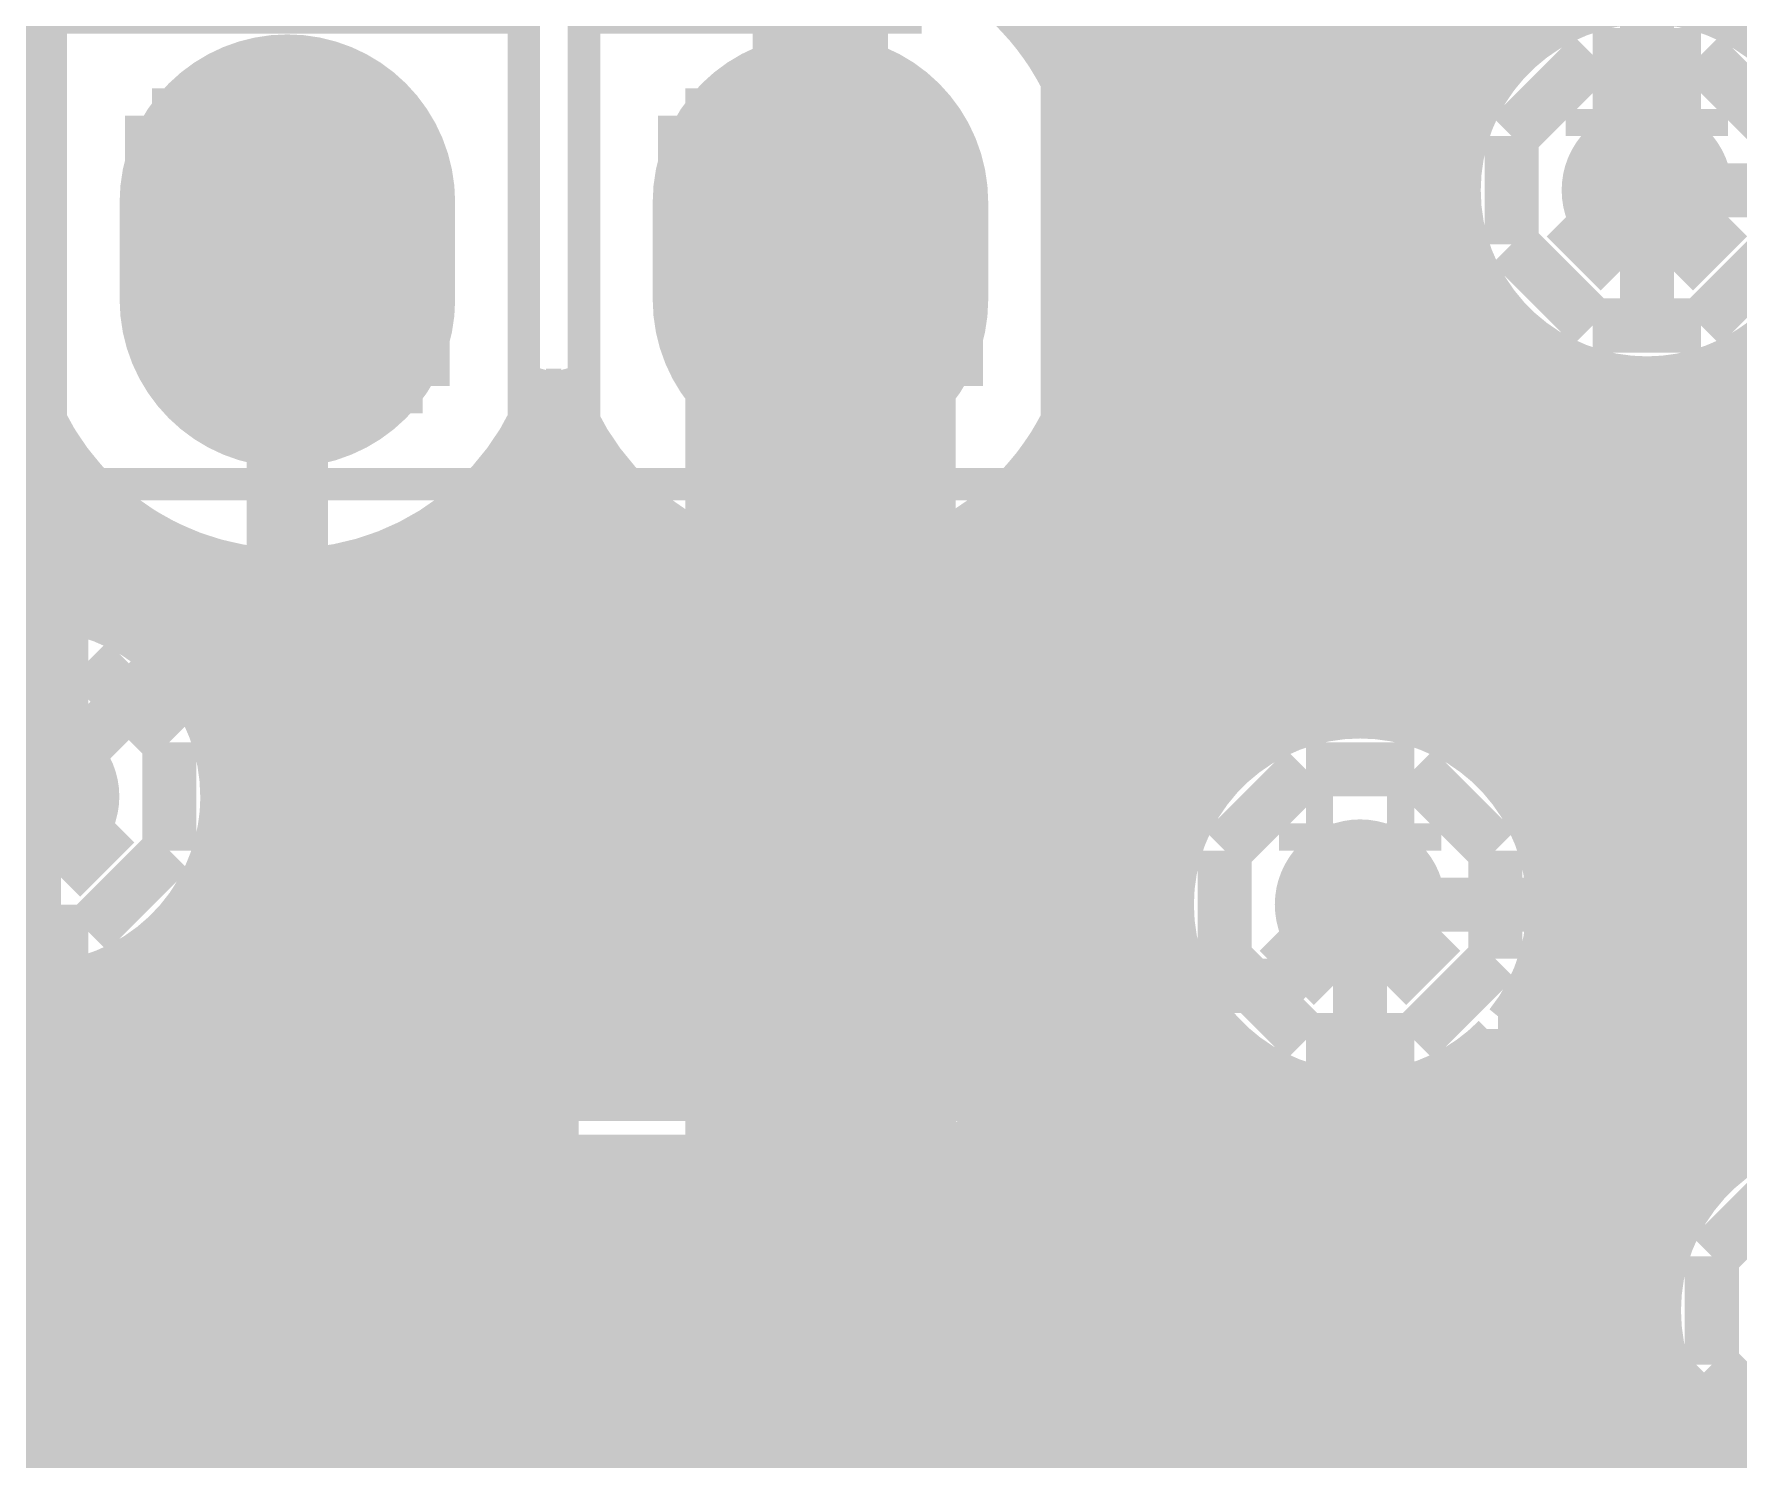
# Model space of a CAD drawing. Extents: x -5 to 157, y -120 to 103.
# Drawn here: x 82.55 to 90.55, y 31.18 to 37.87 of the extents above; entities that cross this region are included whole.
import ezdxf

# ---------------------------------------------------------------- set-up
doc = ezdxf.new("R2010")
doc.units = 0
doc.header["$MEASUREMENT"] = 0
doc.layers.get('0').update_dxf_attribs({"linetype": 'CONTINUOUS'})
for name, color, linetype in [('22-304-2_BOT', 7, 'CONTINUOUS'), ('22-304-2_DRD', 7, 'CONTINUOUS'), ('22-304-2_DRL', 2, 'CONTINUOUS'), ('22-304-2_IN1', 4, 'CONTINUOUS'), ('22-304-2_IN2', 3, 'CONTINUOUS'), ('22-304-2_SMB', 5, 'CONTINUOUS'), ('22-304-2_SMT', 10, 'CONTINUOUS'), ('22-304-2_SST', 11, 'CONTINUOUS'), ('22-304-2_TOP', 13, 'CONTINUOUS'), ('THRUHOLE_TAP', 7, 'CONTINUOUS')]:
    doc.layers.add(name, color=color, linetype=linetype)

# ---------------------------------------------------------------- blocks, each defined once
blk = doc.blocks.new('OBLONG_8')
at = {"const_width": 1.5748}
blk.add_lwpolyline([(0, 0.2286), (0, -0.2286)], dxfattribs=at)
at = {"const_width": 0.7874}
for points in [[(-0.3937, 0.2286, 1), (0.3937, 0.2286, 1)], [(-0.3937, -0.2286, 1), (0.3937, -0.2286, 1)]]:
    blk.add_lwpolyline(points, format="xyb", close=True, dxfattribs=at)
blk = doc.blocks.new('ROUND_39')
at = {"const_width": 0.40005}
blk.add_lwpolyline([(-0.200024, 0, 1), (0.200024, 0, 1)], format="xyb", close=True, dxfattribs=at)
blk = doc.blocks.new('ROUND_14')
at = {"const_width": 0.59944}
blk.add_lwpolyline([(-0.29972, 0, 1), (0.29972, 0, 1)], format="xyb", close=True, dxfattribs=at)
blk = doc.blocks.new('ROUND_87')
at = {"const_width": 0.10033}
blk.add_lwpolyline([(-0.050164, 0, 1), (0.050164, 0, 1)], format="xyb", close=True, dxfattribs=at)
blk = doc.blocks.new('ROUND_38')
at = {"const_width": 0.40005}
blk.add_lwpolyline([(-0.200024, 0, 1), (0.200024, 0, 1)], format="xyb", close=True, dxfattribs=at)
blk = doc.blocks.new('ROUND_80')
at = {"const_width": 0.10033}
blk.add_lwpolyline([(-0.050164, 0, 1), (0.050164, 0, 1)], format="xyb", close=True, dxfattribs=at)

msp = doc.modelspace()

# ---------------------------------------------------------------- linework, layer by layer
at = {"layer": '22-304-2_BOT'}
for points, const_width in [([(87.5792, 41.021), (87.5792, 35.433)], 0.254), ([(87.8078, 41.021), (87.8078, 35.433)], 0.254), ([(88.0364, 41.021), (88.0364, 35.433)], 0.254), ([(88.265, 41.021), (88.265, 35.433)], 0.254), ([(88.4936, 41.021), (88.4936, 35.433)], 0.254), ([(88.7222, 41.021), (88.7222, 35.433)], 0.254), ([(88.9508, 41.021), (88.9508, 35.433)], 0.254), ([(89.1794, 41.021), (89.1794, 35.433)], 0.254), ([(89.408, 41.021), (89.408, 37.69868)], 0.254), ([(89.6366, 41.021), (89.6366, 37.90188)], 0.254), ([(90.551, 41.021), (90.551, 37.93236)], 0.254), ([(87.3506, 38.45306), (87.3506, 37.7444)], 0.254), ([(89.58834, 37.8714), (87.26424, 37.8714)], 0.254), ([(115.62334, 37.8714), (90.65006, 37.8714)], 0.254), ([(89.36736, 37.6428), (87.40394, 37.6428)], 0.254), ([(89.2556, 37.4142), (87.4903, 37.4142)], 0.254), ([(89.21242, 37.1856), (87.53094, 37.1856)], 0.254), ([(87.53602, 37.07892), (87.53602, 36.62172)], 0.254), ([(90.1192, 37.1348), (116.1542, 37.1348)], 0.254), ([(89.22766, 36.957), (87.53602, 36.957)], 0.254), ([(89.3064, 36.7284), (87.53602, 36.7284)], 0.254), ([(89.408, 36.57092), (89.408, 35.433)], 0.254), ([(89.4715, 36.4998), (87.5284, 36.4998)], 0.254), ([(89.6366, 36.36518), (89.6366, 35.433)], 0.254), ([(90.551, 36.33724), (90.551, 35.433)], 0.254), ([(89.8398, 36.2712), (87.48776, 36.2712)], 0.254), ([(89.8652, 36.26358), (89.8652, 35.433)], 0.254), ([(90.0938, 36.22802), (90.0938, 35.433)], 0.254), ([(90.3224, 36.25088), (90.3224, 35.433)], 0.254), ([(104.97312, 36.2712), (90.3986, 36.2712)], 0.254), ([(82.58048, 36.0426), (82.40014, 36.0426)], 0.254), ([(82.55, 36.10864), (82.55, 35.19678)], 0.254), ([(104.76738, 36.0426), (87.39886, 36.0426)], 0.254), ([(87.3506, 35.9537), (87.3506, 35.433)], 0.254), ([(82.72526, 35.814), (82.25282, 35.814)], 0.254), ([(104.66578, 35.814), (87.25154, 35.814)], 0.254), ([(82.7786, 35.75304), (82.7786, 35.36696)], 0.254), ([(87.122, 35.67176), (87.122, 35.433)], 0.254), ([(82.96148, 35.5854), (82.01914, 35.5854)], 0.254), ([(104.63022, 35.5854), (87.01786, 35.5854)], 0.254), ([(83.0072, 35.55238), (83.0072, 35.43046)], 0.254), ([(86.8934, 35.50158), (86.8934, 35.433)], 0.254), ([(83.2231, 35.433), (83.058, 35.433)], 0.254), ([(101.981, 35.433), (86.75624, 35.433)], 0.254), ([(82.75574, 35.3568), (81.52384, 35.3568)], 0.254), ([(82.60842, 35.24758), (82.56016, 35.19678)], 0.254), ([(82.55, 34.29), (83.058, 34.798), (101.981, 34.798), (104.394, 32.385), (122.682, 32.385), (123.317, 31.75), (125.349, 31.75), (125.73, 32.131), (132.588, 32.131), (133.7056, 33.2486), (133.985, 33.2486)], 0.254), ([(87.95004, 34.163), (83.44916, 34.163)], 0.254), ([(83.4644, 34.163), (83.4644, 33.147)], 0.254), ([(83.693, 34.163), (83.693, 33.147)], 0.254), ([(83.9216, 34.163), (83.9216, 33.147)], 0.254), ([(84.1502, 34.163), (84.1502, 33.147)], 0.254), ([(84.3788, 34.163), (84.3788, 33.147)], 0.254), ([(84.6074, 34.163), (84.6074, 33.147)], 0.254), ([(84.836, 34.163), (84.836, 33.147)], 0.254), ([(85.0646, 34.163), (85.0646, 33.147)], 0.254), ([(85.2932, 34.163), (85.2932, 33.147)], 0.254), ([(85.5218, 34.163), (85.5218, 33.147)], 0.254), ([(85.7504, 34.163), (85.7504, 33.147)], 0.254), ([(85.979, 34.163), (85.979, 33.147)], 0.254), ([(86.2076, 34.163), (86.2076, 33.14192)], 0.254), ([(86.4362, 34.163), (86.4362, 33.09874)], 0.254), ([(86.6648, 34.163), (86.6648, 32.99968)], 0.254), ([(86.8934, 34.163), (86.8934, 32.83204)], 0.254), ([(87.122, 34.163), (87.122, 32.60344)], 0.254), ([(87.3506, 34.163), (87.3506, 32.37484)], 0.254), ([(87.5792, 34.163), (87.5792, 32.14624)], 0.254), ([(87.8078, 34.163), (87.8078, 31.91764)], 0.254), ([(87.88908, 33.9852), (83.40344, 33.9852)], 0.254), ([(87.86622, 33.7566), (83.28406, 33.7566)], 0.254), ([(100.838, 33.782), (88.773, 33.782)], 0.254), ([(83.2358, 33.69564), (83.2358, 33.147)], 0.254), ([(83.0072, 33.50514), (83.0072, 33.147)], 0.254), ([(87.90178, 33.528), (83.04276, 33.528)], 0.254), ([(82.7786, 33.41116), (82.7786, 33.147)], 0.254), ([(82.55, 33.38322), (82.55, 33.147)], 0.254), ([(88.00338, 33.2994), (41.51376, 33.2994)], 0.254), ([(88.0364, 33.25114), (88.0364, 31.68904)], 0.254), ([(86.106, 33.147), (43.688, 33.147)], 0.254), ([(89.408, 33.1343), (89.408, 30.31744)], 0.254), ([(100.1903, 33.147), (89.4207, 33.147)], 0.254), ([(89.6366, 33.147), (89.6366, 30.08884)], 0.254), ([(89.8652, 33.147), (89.8652, 29.86024)], 0.254), ([(90.0938, 33.147), (90.0938, 29.63164)], 0.254), ([(90.3224, 33.147), (90.3224, 32.40786)], 0.254), ([(90.551, 33.147), (90.551, 32.62884)], 0.254), ([(88.20912, 33.0708), (86.51494, 33.0708)], 0.254), ([(88.265, 33.03016), (88.265, 31.46044)], 0.254), ([(100.27412, 33.0708), (89.33688, 33.0708)], 0.254), ([(34.96564, 32.42564), (34.96564, 31.45536), (36.83, 29.591), (41.275, 29.591), (43.688, 32.004), (86.106, 32.004), (91.567, 26.543), (91.567, 5.1689), (91.6559, 5.1689), (94.869, 5.1689), (100.33, 5.1689)], 1.27), ([(88.4936, 32.9184), (88.4936, 31.23184)], 0.254), ([(89.1794, 32.9692), (89.1794, 30.54604)], 0.254), ([(103.03764, 32.8422), (86.88324, 32.8422)], 0.254), ([(88.7222, 32.87522), (88.7222, 31.00324)], 0.254), ([(88.9508, 32.89046), (88.9508, 30.77464)], 0.254), ([(86.92134, 32.8041), (92.3671, 27.35834)], 0.254), ([(90.52814, 32.6136), (87.11184, 32.6136)], 0.254), ([(90.30716, 32.385), (87.34044, 32.385)], 0.254), ([(90.1954, 32.1564), (87.56904, 32.1564)], 0.254), ([(90.15222, 31.9278), (87.79764, 31.9278)], 0.254), ([(90.16746, 31.6992), (88.02624, 31.6992)], 0.254), ([(90.2462, 31.4706), (88.25484, 31.4706)], 0.254), ([(90.3224, 31.34614), (90.3224, 29.40304)], 0.254), ([(90.4113, 31.242), (88.48344, 31.242)], 0.254), ([(90.551, 31.12516), (90.551, 29.17444)], 0.254)]:
    msp.add_lwpolyline(points, dxfattribs=dict(at, const_width=const_width))
at = {"layer": '22-304-2_BOT', "const_width": 0.254}
for points in [[(87.53602, 37.07892, 0.2313069), (87.03645, 38.10104)], [(90.1192, 38.04158, 0.4142136), (89.21242, 37.1348)], [(90.7669, 37.7698, 0.2014867), (90.1192, 38.04185)], [(89.21242, 37.1348, 0.4142136), (90.1192, 36.22802)], [(86.75624, 35.433, 0.2988292), (87.53602, 36.62172)], [(90.1192, 36.22802, 0.2014863), (90.76671, 36.49999)], [(81.23936, 35.32632, 0.3377822), (82.48904, 36.27882)], [(82.48904, 36.27882, 0.2272263), (83.22304, 35.43287)], [(83.058, 35.433, 0.1989129), (82.60899, 35.24701)], [(83.058, 35.433, 0.1989129), (82.60899, 35.24701)], [(82.55, 35.19678, 0.4142136), (81.64322, 34.29)], [(81.64322, 34.29, 0.4142136), (82.55, 33.38322)], [(82.55, 33.38322, 0.373689), (83.44916, 34.163)], [(87.95004, 34.163, 0.1088219), (87.86612, 33.782)], [(87.86622, 33.782, 0.4142136), (88.773, 32.87522)], [(86.91372, 32.81172, 0.1989124), (86.106, 33.14629)], [(86.91372, 32.81172, 0.1989124), (86.106, 33.14629)], [(88.773, 32.87522, 0.2014863), (89.42051, 33.14719)], [(91.059, 32.78378, 0.4142136), (90.15222, 31.877)], [(90.15222, 31.877, 0.4142136), (91.059, 30.97022)]]:
    msp.add_lwpolyline(points, format="xyb", dxfattribs=at)
at = {"layer": '22-304-2_DRD', "const_width": 0.254}
for points in [[(89.8652, 37.7698), (89.4842, 37.3888)], [(90.3732, 37.7698), (89.8652, 37.7698)], [(90.7542, 37.3888), (90.3732, 37.7698)], [(83.10372, 37.48532), (83.10372, 36.85032)], [(83.73872, 37.48532), (83.10372, 37.48532)], [(83.73872, 36.21532), (83.73872, 37.48532)], [(85.60562, 37.48532), (85.60562, 36.85032)], [(86.24062, 37.48532), (85.60562, 37.48532)], [(86.24062, 36.21532), (86.24062, 37.48532)], [(89.8652, 37.5158), (89.8652, 37.3888)], [(89.9922, 37.5158), (89.8652, 37.5158)], [(89.9922, 37.3888), (89.9922, 37.5158)], [(90.2462, 37.5158), (90.2462, 37.3888)], [(90.3732, 37.5158), (90.2462, 37.5158)], [(90.3732, 37.3888), (90.3732, 37.5158)], [(89.4842, 37.3888), (89.4842, 36.8808)], [(89.8652, 37.3888), (89.9922, 37.3888)], [(90.2462, 37.3888), (90.3732, 37.3888)], [(89.9922, 36.7538), (89.7382, 37.0078)], [(90.5002, 37.0078), (90.2462, 36.7538)], [(83.10372, 36.85032), (84.37372, 36.85032)], [(84.37372, 36.85032), (84.37372, 36.21532)], [(85.60562, 36.85032), (86.87562, 36.85032)], [(86.87562, 36.85032), (86.87562, 36.21532)], [(89.4842, 36.8808), (89.8652, 36.4998)], [(90.3732, 36.4998), (90.7542, 36.8808)], [(90.2462, 36.7538), (89.9922, 36.7538)], [(89.8652, 36.4998), (90.3732, 36.4998)], [(84.37372, 36.21532), (83.73872, 36.21532)], [(86.87562, 36.21532), (86.24062, 36.21532)], [(82.804, 34.925), (82.296, 34.925)], [(83.185, 34.544), (82.804, 34.925)], [(82.677, 34.671), (82.677, 34.544)], [(82.804, 34.671), (82.677, 34.671)], [(82.804, 34.544), (82.804, 34.671)], [(82.677, 34.544), (82.804, 34.544)], [(83.185, 34.036), (83.185, 34.544)], [(88.519, 34.417), (88.138, 34.036)], [(89.027, 34.417), (88.519, 34.417)], [(89.408, 34.036), (89.027, 34.417)], [(82.931, 34.163), (82.677, 33.909)], [(88.519, 34.163), (88.519, 34.036)], [(88.646, 34.163), (88.519, 34.163)], [(88.646, 34.036), (88.646, 34.163)], [(88.9, 34.163), (88.9, 34.036)], [(89.027, 34.163), (88.9, 34.163)], [(89.027, 34.036), (89.027, 34.163)], [(82.804, 33.655), (83.185, 34.036)], [(88.138, 34.036), (88.138, 33.528)], [(88.519, 34.036), (88.646, 34.036)], [(88.9, 34.036), (89.027, 34.036)], [(89.408, 33.528), (89.408, 34.036)], [(82.677, 33.909), (82.423, 33.909)], [(82.296, 33.655), (82.804, 33.655)], [(88.646, 33.401), (88.392, 33.655)], [(89.154, 33.655), (88.9, 33.401)], [(88.138, 33.528), (88.519, 33.147)], [(89.027, 33.147), (89.408, 33.528)], [(88.9, 33.401), (88.646, 33.401)], [(88.519, 33.147), (89.027, 33.147)], [(90.805, 32.512), (90.424, 32.131)], [(90.424, 32.131), (90.424, 31.623)], [(90.424, 31.623), (90.805, 31.242)]]:
    msp.add_lwpolyline(points, dxfattribs=at)
at = {"layer": '22-304-2_IN1'}
for points, const_width in [([(89.535, 63.1063), (89.535, 37.82822)], 0.254), ([(89.7636, 62.9412), (89.7636, 37.97046)], 0.254), ([(90.4494, 57.3659), (90.4494, 37.98062)], 0.254), ([(87.7062, 43.91914), (87.7062, 33.782)], 0.254), ([(89.3064, 43.87088), (89.3064, 37.53866)], 0.254), ([(87.9348, 43.62704), (87.9348, 34.12998)], 0.254), ([(89.0778, 43.60672), (89.0778, 34.63544)], 0.254), ([(88.1634, 43.48734), (88.1634, 34.4551)], 0.254), ([(88.392, 43.42384), (88.392, 34.60496)], 0.254), ([(88.6206, 43.4213), (88.6206, 34.67608)], 0.254), ([(88.8492, 43.47718), (88.8492, 34.68624)], 0.254), ([(87.4776, 38.73754), (87.4776, 37.45992)], 0.254), ([(87.249, 38.30828), (87.249, 37.88918)], 0.254), ([(89.4715, 37.7698), (87.33536, 37.7698)], 0.254), ([(89.3064, 37.5412), (87.44966, 37.5412)], 0.254), ([(89.22766, 37.3126), (87.51316, 37.3126)], 0.254), ([(89.21242, 37.084), (87.53348, 37.084)], 0.254), ([(87.53602, 37.07892), (87.53602, 36.62172)], 0.254), ([(89.2556, 36.8554), (87.53602, 36.8554)], 0.254), ([(89.3064, 36.73094), (89.3064, 34.51606)], 0.254), ([(89.36736, 36.6268), (87.53602, 36.6268)], 0.254), ([(89.535, 36.43884), (89.535, 34.27476)], 0.254), ([(89.58834, 36.3982), (87.5157, 36.3982)], 0.254), ([(105.18902, 36.3982), (90.65006, 36.3982)], 0.254), ([(89.7636, 36.29914), (89.7636, 33.782)], 0.254), ([(90.4494, 36.28898), (90.4494, 33.782)], 0.254), ([(87.4776, 36.23818), (87.4776, 33.782)], 0.254), ([(89.9922, 36.23564), (89.9922, 33.782)], 0.254), ([(90.2208, 36.2331), (90.2208, 33.782)], 0.254), ([(82.4484, 36.15436), (82.4484, 35.1917)], 0.254), ([(82.5246, 36.1696), (82.45348, 36.1696)], 0.254), ([(85.02396, 36.1696), (84.95284, 36.1696)], 0.254), ([(84.963, 36.195), (84.963, 33.782)], 0.254), ([(104.8639, 36.1696), (87.45474, 36.1696)], 0.254), ([(82.63636, 35.941), (82.34172, 35.941)], 0.254), ([(82.677, 35.88004), (82.677, 35.18916)], 0.254), ([(85.13572, 35.941), (84.84108, 35.941)], 0.254), ([(104.71404, 35.941), (87.34298, 35.941)], 0.254), ([(85.1916, 35.85972), (85.1916, 33.782)], 0.254), ([(87.249, 35.80892), (87.249, 33.782)], 0.254), ([(84.7344, 35.79114), (84.7344, 33.782)], 0.254), ([(82.8167, 35.7124), (82.16392, 35.7124)], 0.254), ([(85.31606, 35.7124), (84.66328, 35.7124)], 0.254), ([(104.64292, 35.7124), (87.16264, 35.7124)], 0.254), ([(82.9056, 35.62858), (82.9056, 35.12566)], 0.254), ([(84.5058, 35.57524), (84.5058, 33.782)], 0.254), ([(85.4202, 35.61842), (85.4202, 33.782)], 0.254), ([(87.0204, 35.58794), (87.0204, 33.782)], 0.254), ([(83.11896, 35.4838), (81.85912, 35.4838)], 0.254), ([(85.61832, 35.4838), (84.35848, 35.4838)], 0.254), ([(104.63276, 35.4838), (86.86038, 35.4838)], 0.254), ([(83.1342, 35.47618), (83.1342, 34.98342)], 0.254), ([(84.2772, 35.44062), (84.2772, 33.782)], 0.254), ([(85.6488, 35.46856), (85.6488, 33.782)], 0.254), ([(86.7918, 35.44824), (86.7918, 33.782)], 0.254), ([(83.3628, 35.3822), (83.3628, 34.69386)], 0.254), ([(83.5914, 35.33394), (83.5914, 33.782)], 0.254), ([(83.82, 35.32632), (83.82, 33.782)], 0.254), ([(84.0486, 35.36188), (84.0486, 33.782)], 0.254), ([(85.8774, 35.37712), (85.8774, 33.782)], 0.254), ([(86.106, 35.3314), (86.106, 33.782)], 0.254), ([(86.3346, 35.32886), (86.3346, 33.782)], 0.254), ([(86.5632, 35.36696), (86.5632, 33.782)], 0.254), ([(104.68102, 35.2552), (78.61808, 35.2552)], 0.254), ([(104.80294, 35.0266), (83.08086, 35.0266)], 0.254), ([(105.04424, 34.798), (83.30184, 34.798)], 0.254), ([(88.32088, 34.5694), (83.4136, 34.5694)], 0.254), ([(100.38588, 34.5694), (89.22512, 34.5694)], 0.254), ([(88.05672, 34.3408), (83.45678, 34.3408)], 0.254), ([(100.12172, 34.3408), (89.48674, 34.3408)], 0.254), ([(87.92718, 34.1122), (83.439, 34.1122)], 0.254), ([(99.99218, 34.1122), (89.61882, 34.1122)], 0.254), ([(87.8713, 33.8836), (83.36026, 33.8836)], 0.254), ([(83.3628, 33.88614), (83.3628, 33.782)], 0.254), ([(99.9363, 33.8836), (89.6747, 33.8836)], 0.254), ([(87.86622, 33.782), (83.30184, 33.782)], 0.254), ([(99.93122, 33.782), (89.67978, 33.782)], 0.254), ([(132.08, 21.082), (132.08, 24.511), (131.445, 25.146), (125.603, 25.146), (117.983, 32.766), (94.996, 32.766), (94.869, 32.893), (89.789, 32.893), (89.281, 32.385), (45.466, 32.385), (39.751, 26.67), (39.751, 10.795), (40.513, 10.033)], 0.635), ([(26.035, 10.668), (36.322, 10.668), (38.1, 8.89), (42.291, 8.89), (43.815, 10.414), (43.815, 26.797), (48.133, 31.115), (87.122, 31.115), (90.932, 27.305), (90.932, 15.367), (92.837, 13.462), (95.885, 13.462), (95.885, 13.335)], 0.635)]:
    msp.add_lwpolyline(points, dxfattribs=dict(at, const_width=const_width))
at = {"layer": '22-304-2_IN1', "const_width": 0.254}
for points in [[(87.53602, 37.07892, 0.2313069), (87.03645, 38.10104)], [(90.1192, 38.04158, 0.4142136), (89.21242, 37.1348)], [(91.02598, 37.1348, 0.4142136), (90.1192, 38.04158)], [(89.21242, 37.1348, 0.4142136), (90.1192, 36.22802)], [(90.1192, 36.22802, 0.4142136), (91.02598, 37.1348)], [(86.24062, 35.32632, 0.4142136), (87.53602, 36.62172)], [(81.23936, 35.32632, 0.3377822), (82.48904, 36.27882)], [(82.48904, 36.27882, 0.3377824), (83.73872, 35.32632)], [(83.73872, 35.32632, 0.3383097), (84.9884, 36.28136)], [(84.9884, 36.28136, 0.3384525), (86.24062, 35.32378)], [(82.55, 35.19678, 0.4142136), (81.64322, 34.29)], [(83.45678, 34.29, 0.4142136), (82.55, 35.19678)], [(88.773, 34.68878, 0.4142136), (87.86622, 33.782)], [(89.67978, 33.782, 0.4142136), (88.773, 34.68878)], [(83.30184, 33.782, 0.1496559), (83.45737, 34.29)]]:
    msp.add_lwpolyline(points, format="xyb", dxfattribs=at)
at = {"layer": '22-304-2_IN2'}
for points, const_width in [([(89.408, 43.80992), (89.408, 37.87394)], 0.254), ([(87.8078, 43.58386), (87.8078, 34.12998)], 0.254), ([(89.1794, 43.53814), (89.1794, 37.54628)], 0.254), ([(88.0364, 43.41622), (88.0364, 34.49574)], 0.254), ([(88.265, 43.32732), (88.265, 34.67354)], 0.254), ([(88.9508, 43.39082), (88.9508, 34.79292)], 0.254), ([(88.4936, 43.29684), (88.4936, 34.77006)], 0.254), ([(88.7222, 43.31716), (88.7222, 34.80562)], 0.254), ([(87.5792, 38.66896), (87.5792, 37.53104)], 0.254), ([(87.3506, 38.24478), (87.3506, 37.95268)], 0.254), ([(89.40546, 37.8714), (87.40902, 37.8714)], 0.254), ([(89.22766, 37.6428), (87.53602, 37.6428)], 0.254), ([(89.13114, 37.4142), (87.61222, 37.4142)], 0.254), ([(94.80042, -28.99918), (91.44, -25.63876), (91.44, 27.305), (86.24062, 32.50438), (86.24062, 36.85032)], 1.27), ([(89.09304, 37.1856), (87.65032, 37.1856)], 0.254), ([(87.65286, 37.07892), (87.65286, 36.62172)], 0.254), ([(89.10828, 36.957), (87.65286, 36.957)], 0.254), ([(83.73872, 35.27044), (83.73872, 36.85032)], 0.381), ([(89.17686, 36.7284), (87.65286, 36.7284)], 0.254), ([(89.1794, 36.72332), (89.1794, 34.72434)], 0.254), ([(89.31148, 36.4998), (87.64778, 36.4998)], 0.254), ([(89.408, 36.39566), (89.408, 34.58718)], 0.254), ([(89.56548, 36.2712), (87.60968, 36.2712)], 0.254), ([(89.6366, 36.22802), (89.6366, 34.33572)], 0.254), ([(90.551, 36.20262), (90.551, 32.76854)], 0.254), ([(104.79786, 36.2712), (90.67292, 36.2712)], 0.254), ([(87.5792, 36.16706), (87.5792, 32.94888)], 0.254), ([(89.8652, 36.13912), (89.8652, 30.66288)], 0.254), ([(90.3224, 36.12896), (90.3224, 32.59074)], 0.254), ([(104.63022, 36.0426), (87.5284, 36.0426)], 0.254), ([(90.0938, 36.10864), (90.0938, 32.22498)], 0.254), ([(87.50046, 35.98164), (87.50046, 33.02762)], 0.254), ([(84.97824, 35.93846), (84.97824, 32.50438)], 0.254), ([(82.57794, 35.814), (82.40014, 35.814)], 0.254), ([(82.55, 35.85718), (82.55, 35.31616)], 0.254), ([(84.97824, 35.814), (84.8995, 35.814)], 0.254), ([(104.54132, 35.814), (87.50046, 35.814)], 0.254), ([(84.836, 35.72764), (84.836, 29.718)], 0.254), ([(82.77606, 35.5854), (82.20202, 35.5854)], 0.254), ([(82.7786, 35.58286), (82.7786, 35.29076)], 0.254), ([(84.97824, 35.5854), (84.70138, 35.5854)], 0.254), ([(104.51084, 35.5854), (87.50046, 35.5854)], 0.254), ([(84.6074, 35.50412), (84.6074, 29.718)], 0.254), ([(83.0072, 35.41014), (83.0072, 35.20948)], 0.254), ([(83.10626, 35.3568), (81.87436, 35.3568)], 0.254), ([(84.97824, 35.3568), (84.37372, 35.3568)], 0.254), ([(84.3788, 35.35934), (84.3788, 29.718)], 0.254), ([(104.53116, 35.3568), (87.50046, 35.3568)], 0.254), ([(83.2358, 35.29838), (83.2358, 35.052)], 0.254), ([(84.1502, 35.2679), (84.1502, 29.718)], 0.254), ([(83.4644, 35.23234), (83.4644, 34.75482)], 0.254), ([(83.693, 35.20694), (83.693, 29.718)], 0.254), ([(83.9216, 35.2171), (83.9216, 29.718)], 0.254), ([(84.97824, 35.1282), (83.14182, 35.1282)], 0.254), ([(104.60482, 35.1282), (87.50046, 35.1282)], 0.254), ([(84.97824, 34.8996), (83.3755, 34.8996)], 0.254), ([(104.75214, 34.8996), (87.50046, 34.8996)], 0.254), ([(84.97824, 34.671), (83.5025, 34.671)], 0.254), ([(88.25992, 34.671), (87.50046, 34.671)], 0.254), ([(100.32492, 34.671), (89.28608, 34.671)], 0.254), ([(84.97824, 34.4424), (83.56346, 34.4424)], 0.254), ([(87.98814, 34.4424), (87.50046, 34.4424)], 0.254), ([(100.05314, 34.4424), (89.55786, 34.4424)], 0.254), ([(84.97824, 34.2138), (83.57362, 34.2138)], 0.254), ([(87.84082, 34.2138), (87.50046, 34.2138)], 0.254), ([(99.90582, 34.2138), (89.70264, 34.2138)], 0.254), ([(84.97824, 33.9852), (83.53044, 33.9852)], 0.254), ([(87.76716, 33.9852), (87.50046, 33.9852)], 0.254), ([(99.83216, 33.9852), (89.77884, 33.9852)], 0.254), ([(83.4644, 33.82264), (83.4644, 29.718)], 0.254), ([(84.97824, 33.7566), (83.4263, 33.7566)], 0.254), ([(87.74684, 33.7566), (87.50046, 33.7566)], 0.254), ([(99.81184, 33.7566), (89.79916, 33.7566)], 0.254), ([(84.97824, 33.528), (83.2358, 33.528)], 0.254), ([(83.2358, 33.52546), (83.2358, 29.718)], 0.254), ([(87.77732, 33.528), (87.50046, 33.528)], 0.254), ([(99.84232, 33.528), (89.76614, 33.528)], 0.254), ([(87.8078, 33.43402), (87.8078, 32.72028)], 0.254), ([(83.0072, 33.37052), (83.0072, 29.718)], 0.254), ([(82.55, 33.26384), (82.55, 29.718)], 0.254), ([(82.7786, 33.28924), (82.7786, 29.718)], 0.254), ([(84.97824, 33.2994), (82.8167, 33.2994)], 0.254), ([(87.86622, 33.2994), (87.50046, 33.2994)], 0.254), ([(99.93122, 33.2994), (89.67724, 33.2994)], 0.254), ([(89.6366, 33.22828), (89.6366, 30.89148)], 0.254), ([(84.97824, 33.0708), (41.74744, 33.0708)], 0.254), ([(88.03386, 33.0708), (87.50046, 33.0708)], 0.254), ([(87.50046, 33.02762), (92.32392, 28.20416)], 0.254), ([(88.0364, 33.06826), (88.0364, 32.49168)], 0.254), ([(100.09886, 33.0708), (89.51214, 33.0708)], 0.254), ([(89.408, 32.97428), (89.408, 31.12008)], 0.254), ([(84.97824, 32.8422), (41.81602, 32.8422)], 0.254), ([(88.36152, 32.8422), (87.68588, 32.8422)], 0.254), ([(88.265, 32.89046), (88.265, 32.26308)], 0.254), ([(89.1794, 32.83966), (89.1794, 31.34868)], 0.254), ([(90.71102, 32.8422), (89.18448, 32.8422)], 0.254), ([(88.4936, 32.79394), (88.4936, 32.03448)], 0.254), ([(88.9508, 32.77108), (88.9508, 31.57728)], 0.254), ([(88.7222, 32.75584), (88.7222, 31.80588)], 0.254), ([(84.97824, 32.6136), (41.85158, 32.6136)], 0.254), ([(90.34526, 32.6136), (87.91448, 32.6136)], 0.254), ([(84.98332, 32.385), (41.86174, 32.385)], 0.254), ([(90.16746, 32.385), (88.14308, 32.385)], 0.254), ([(85.0265, 32.1564), (41.84142, 32.1564)], 0.254), ([(90.07094, 32.1564), (88.37168, 32.1564)], 0.254), ([(85.0646, 32.04464), (85.0646, 29.718)], 0.254), ([(85.11794, 31.9278), (41.7957, 31.9278)], 0.254), ([(90.03284, 31.9278), (88.60028, 31.9278)], 0.254), ([(85.2678, 31.6992), (41.71696, 31.6992)], 0.254), ([(85.2932, 31.67126), (85.2932, 29.718)], 0.254), ([(90.04808, 31.6992), (88.82888, 31.6992)], 0.254), ([(85.34654, 31.61284), (87.24138, 29.718)], 0.254), ([(90.0938, 31.52902), (90.0938, 30.43428)], 0.254), ([(85.48878, 31.4706), (41.60266, 31.4706)], 0.254), ([(85.5218, 31.43758), (85.5218, 29.718)], 0.254), ([(90.11666, 31.4706), (89.05748, 31.4706)], 0.254), ([(85.71738, 31.242), (41.44772, 31.242)], 0.254), ([(90.25128, 31.242), (89.28608, 31.242)], 0.254), ([(85.7504, 31.20898), (85.7504, 29.718)], 0.254), ([(90.3224, 31.16326), (90.3224, 30.20568)], 0.254)]:
    msp.add_lwpolyline(points, dxfattribs=dict(at, const_width=const_width))
at = {"layer": '22-304-2_IN2', "const_width": 0.254}
for points in [[(90.1192, 38.16096, 0.4142136), (89.09304, 37.1348)], [(91.14536, 37.1348, 0.4142136), (90.1192, 38.16096)], [(87.65286, 37.07892, 0.2048697), (87.2161, 38.10012)], [(89.09304, 37.1348, 0.4142136), (90.1192, 36.10864)], [(90.1192, 36.10864, 0.4142136), (91.14536, 37.1348)], [(87.50046, 35.98164, 0.1180636), (87.65374, 36.62172)], [(81.23936, 35.20694, 0.2775812), (82.48904, 35.95878)], [(82.48904, 35.95878, 0.2775811), (83.73872, 35.20694)], [(83.73872, 35.20694, 0.273265), (84.97824, 35.93846)], [(82.55, 35.31616, 0.4142136), (81.52384, 34.29)], [(83.57616, 34.29, 0.4142136), (82.55, 35.31616)], [(88.773, 34.80816, 0.4142136), (87.74684, 33.782)], [(89.79916, 33.782, 0.4142136), (88.773, 34.80816)], [(81.52384, 34.29, 0.4142136), (82.55, 33.26384)], [(82.55, 33.26384, 0.4142136), (83.57616, 34.29)], [(87.74684, 33.782, 0.4142136), (88.773, 32.75584)], [(88.773, 32.75584, 0.4142136), (89.79916, 33.782)], [(91.059, 32.90316, 0.4142136), (90.03284, 31.877)], [(84.97824, 32.50438, 0.1985426), (85.34671, 31.61301)], [(90.03284, 31.877, 0.4142136), (91.059, 30.85084)]]:
    msp.add_lwpolyline(points, format="xyb", dxfattribs=at)
at = {"layer": '22-304-2_SST', "const_width": 0.1524}
for points in [[(76.54036, 34.27984), (76.13904, 34.27984), (76.13904, 35.11042), (69.5198, 35.11042), (69.5198, 41.08958), (87.9602, 41.08958), (87.9602, 35.11042), (81.34096, 35.11042), (81.34096, 34.27984), (80.93964, 34.27984), (80.93964, 33.09874), (76.54036, 33.09874), (76.54036, 34.27984), (76.54036, 35.75558), (77.35062, 35.75558)], [(86.03996, 38.25494), (85.13064, 38.25494), (85.13064, 40.44442), (87.3506, 40.44442), (87.3506, 35.75558), (85.13064, 35.75558), (85.13064, 37.94506), (86.03996, 37.94506), (86.6394, 37.94506), (86.6394, 38.25494), (86.03996, 38.25494), (86.03996, 37.94506)], [(84.8487, 35.75558), (84.8487, 37.94506), (82.62874, 37.94506), (82.62874, 35.75558), (84.8487, 35.75558)], [(83.90636, 36.68268), (84.05622, 36.53282), (83.42122, 36.53282), (83.57108, 36.68268), (83.90636, 36.68268), (83.90636, 37.01796), (84.05622, 37.16782), (83.42122, 37.16782), (83.57108, 37.01796), (83.90636, 37.01796)], [(83.42122, 37.16782), (83.42122, 36.53282)], [(84.05622, 37.16782), (84.05622, 36.53282)], [(86.40826, 36.68268), (86.55812, 36.53282), (85.92312, 36.53282), (86.07298, 36.68268), (86.40826, 36.68268), (86.40826, 37.01796), (86.55812, 37.16782), (85.92312, 37.16782), (86.07298, 37.01796), (86.40826, 37.01796)], [(85.92312, 37.16782), (85.92312, 36.53282)], [(86.55812, 37.16782), (86.55812, 36.53282)], [(83.57108, 36.68268), (83.57108, 37.01796)], [(86.07298, 36.68268), (86.07298, 37.01796)]]:
    msp.add_lwpolyline(points, dxfattribs=at)
at = {"layer": '22-304-2_TOP'}
for points, const_width in [([(80.391, 99.822), (80.391, 85.979), (87.503, 78.867), (87.503, 72.39), (88.392, 71.501), (88.392, 64.897), (89.154, 64.135), (89.154, 60.833), (90.1192, 59.8678), (90.1192, 37.1348)], 0.254), ([(88.773, 33.782), (88.773, 33.655), (88.646, 33.655), (88.392, 33.401), (66.802, 33.401), (48.768, 51.435), (48.768, 60.833), (47.1424, 62.4586), (46.99, 62.4586)], 0.254), ([(87.5792, 60.95746), (87.5792, 34.036)], 0.254), ([(81.28, 60.69076), (81.28, 60.579), (81.915, 59.944), (81.915, 58.166), (80.264, 56.515), (80.264, 42.164), (82.55, 39.878), (82.55, 34.29)], 0.254), ([(89.4842, 59.60364), (89.4842, 37.7825)], 0.254), ([(89.408, 44.14012), (89.408, 37.69868)], 0.254), ([(87.8078, 43.75912), (87.8078, 34.036)], 0.254), ([(89.1794, 43.7007), (89.1794, 34.59226)], 0.254), ([(88.0364, 43.55338), (88.0364, 34.31286)], 0.254), ([(88.9508, 43.52544), (88.9508, 34.671)], 0.254), ([(88.265, 43.45178), (88.265, 34.53384)], 0.254), ([(88.4936, 43.41622), (88.4936, 34.6456)], 0.254), ([(88.7222, 43.43908), (88.7222, 34.68878)], 0.254), ([(92.456, 31.115), (90.678, 31.115), (88.9, 32.893), (54.356, 32.893), (46.99, 40.259), (29.718, 40.259), (24.765, 35.306), (16.002, 35.306), (13.97, 37.338), (1.27, 37.338), (-0.508, 35.56), (-3.048, 35.56)], 0.254), ([(93.218, 30.099), (90.932, 30.099), (88.646, 32.385), (53.975, 32.385), (46.609, 39.751), (29.972, 39.751), (25.019, 34.798), (15.748, 34.798), (13.843, 36.703), (10.795, 36.703), (7.747, 33.655), (7.747, 26.543), (6.223, 25.019), (-2.159, 25.019), (-2.667, 24.511)], 0.254), ([(86.24062, 39.34968), (86.24062, 36.85032)], 0.635), ([(87.3506, 38.45306), (87.3506, 37.7444)], 0.254), ([(89.4842, 37.8714), (87.26424, 37.8714)], 0.254), ([(89.36736, 37.6428), (87.40394, 37.6428)], 0.254), ([(89.2556, 37.4142), (87.4903, 37.4142)], 0.254), ([(89.21242, 37.1856), (87.53094, 37.1856)], 0.254), ([(87.53602, 37.07892), (87.53602, 36.62172)], 0.254), ([(89.22766, 36.957), (87.53602, 36.957)], 0.254), ([(83.73872, 35.38982), (83.73872, 36.85032)], 0.381), ([(89.3064, 36.7284), (87.53602, 36.7284)], 0.254), ([(89.408, 36.57092), (89.408, 34.4297)], 0.254), ([(89.4715, 36.4998), (87.5284, 36.4998)], 0.254), ([(89.6366, 36.36518), (89.6366, 34.0614)], 0.254), ([(90.424, 36.27882), (90.424, 32.5247)], 0.254), ([(89.8398, 36.2712), (87.48776, 36.2712)], 0.254), ([(89.8652, 36.26358), (89.8652, 32.82442)], 0.254), ([(90.0938, 36.22802), (90.0938, 32.59582)], 0.254), ([(90.3224, 36.25088), (90.3224, 32.40786)], 0.254), ([(90.424, 36.2712), (90.3986, 36.2712)], 0.254), ([(85.07984, 36.0426), (84.8995, 36.0426)], 0.254), ([(85.0646, 36.07562), (85.0646, 34.036)], 0.254), ([(90.424, 36.0426), (87.39886, 36.0426)], 0.254), ([(84.836, 35.93084), (84.836, 34.036)], 0.254), ([(87.3506, 35.9537), (87.3506, 34.036)], 0.254), ([(85.22716, 35.814), (84.75218, 35.814)], 0.254), ([(90.424, 35.814), (87.25154, 35.814)], 0.254), ([(85.2932, 35.73526), (85.2932, 34.036)], 0.254), ([(84.6074, 35.65906), (84.6074, 34.036)], 0.254), ([(87.122, 35.67176), (87.122, 34.036)], 0.254), ([(85.46084, 35.5854), (84.5185, 35.5854)], 0.254), ([(90.424, 35.5854), (87.01786, 35.5854)], 0.254), ([(84.3788, 35.49396), (84.3788, 34.036)], 0.254), ([(85.5218, 35.54222), (85.5218, 34.036)], 0.254), ([(86.8934, 35.50158), (86.8934, 34.036)], 0.254), ([(83.185, 35.45078), (83.185, 34.9377)], 0.254), ([(83.2358, 35.42792), (83.2358, 34.88436)], 0.254), ([(85.7504, 35.4203), (85.7504, 34.036)], 0.254), ([(86.6648, 35.39744), (86.6648, 34.036)], 0.254), ([(83.45678, 35.3568), (83.185, 35.3568)], 0.254), ([(83.4644, 35.35426), (83.4644, 34.036)], 0.254), ([(83.693, 35.32632), (83.693, 34.036)], 0.254), ([(83.9216, 35.33902), (83.9216, 34.036)], 0.254), ([(85.95614, 35.3568), (84.0232, 35.3568)], 0.254), ([(84.1502, 35.39236), (84.1502, 34.036)], 0.254), ([(85.979, 35.35172), (85.979, 34.036)], 0.254), ([(86.2076, 35.32632), (86.2076, 34.036)], 0.254), ([(86.4362, 35.33902), (86.4362, 34.036)], 0.254), ([(90.424, 35.3568), (86.52256, 35.3568)], 0.254), ([(90.424, 35.1282), (83.185, 35.1282)], 0.254), ([(90.424, 34.8996), (83.2231, 34.8996)], 0.254), ([(88.59012, 34.671), (83.37296, 34.671)], 0.254), ([(90.424, 34.671), (88.95588, 34.671)], 0.254), ([(88.1507, 34.4424), (83.44408, 34.4424)], 0.254), ([(90.424, 34.4424), (89.3953, 34.4424)], 0.254), ([(87.97544, 34.2138), (83.45424, 34.2138)], 0.254), ([(90.424, 34.2138), (89.57056, 34.2138)], 0.254), ([(1.27, 14.73962), (1.27, 16.891), (18.288, 33.909), (25.4, 33.909), (28.829, 30.48), (41.656, 30.48), (42.799, 31.623), (88.392, 31.623), (92.202, 27.813), (92.202, 15.621), (95.758, 12.065), (103.759, 12.065), (105.283, 10.541), (130.73126, 10.541), (133.53034, 13.34008)], 0.762), ([(87.90178, 34.036), (83.42122, 34.036)], 0.254), ([(90.424, 33.9852), (89.65692, 33.9852)], 0.254), ([(90.424, 33.7566), (89.67978, 33.7566)], 0.254), ([(89.6366, 33.5026), (89.6366, 33.05302)], 0.254), ([(90.424, 33.528), (89.64422, 33.528)], 0.254), ([(90.424, 33.2994), (89.54008, 33.2994)], 0.254), ([(89.47912, 33.2105), (90.30716, 32.385)], 0.254), ([(90.424, 33.0708), (89.61882, 33.0708)], 0.254), ([(90.424, 32.8422), (89.84742, 32.8422)], 0.254), ([(90.424, 32.6136), (90.07602, 32.6136)], 0.254)]:
    msp.add_lwpolyline(points, dxfattribs=dict(at, const_width=const_width))
at = {"layer": '22-304-2_TOP', "const_width": 0.254}
for points in [[(87.53602, 37.07892, 0.2235731), (87.06616, 38.07719)], [(89.4842, 37.7825, 0.2014867), (89.21215, 37.1348)], [(89.21242, 37.1348, 0.4142136), (90.1192, 36.22802)], [(86.24062, 35.32632, 0.4142136), (87.53602, 36.62172)], [(83.73872, 35.32632, 0.3383097), (84.9884, 36.28136)], [(84.9884, 36.28136, 0.3384525), (86.24062, 35.32378)], [(90.1192, 36.22802, 0.0857297), (90.42338, 36.28056)], [(83.185, 35.45078, 0.1108814), (83.73872, 35.32646)], [(83.45678, 34.29, 0.2014867), (83.18481, 34.93751)], [(88.773, 34.68878, 0.3333645), (87.90178, 34.036)], [(89.67978, 33.782, 0.4142136), (88.773, 34.68878)], [(83.42122, 34.036, 0.0710397), (83.45749, 34.29)], [(89.47912, 33.2105, 0.1717643), (89.68141, 33.782)], [(90.424, 32.5247, 0.0503142), (90.30743, 32.38482)]]:
    msp.add_lwpolyline(points, format="xyb", dxfattribs=at)

# ---------------------------------------------------------------- block references
at = {"layer": '22-304-2_BOT'}
for name, p in [('OBLONG_8', (83.73872, 36.85032)), ('OBLONG_8', (86.24062, 36.85032)), ('ROUND_39', (90.1192, 37.1348)), ('ROUND_39', (82.55, 34.29)), ('ROUND_39', (88.773, 33.782))]:
    msp.add_blockref(name, p, dxfattribs=at)
at = {"layer": '22-304-2_DRL'}
for name, p in [('ROUND_14', (83.73872, 36.85032)), ('ROUND_14', (86.24062, 36.85032)), ('ROUND_87', (90.1192, 37.1348)), ('ROUND_87', (82.55, 34.29)), ('ROUND_87', (88.773, 33.782))]:
    msp.add_blockref(name, p, dxfattribs=at)
at = {"layer": '22-304-2_IN1'}
for name, p in [('OBLONG_8', (83.73872, 36.85032)), ('OBLONG_8', (86.24062, 36.85032)), ('ROUND_38', (90.1192, 37.1348)), ('ROUND_39', (82.55, 34.29)), ('ROUND_38', (88.773, 33.782))]:
    msp.add_blockref(name, p, dxfattribs=at)
at = {"layer": '22-304-2_IN2'}
for name, p in [('OBLONG_8', (83.73872, 36.85032)), ('OBLONG_8', (86.24062, 36.85032)), ('ROUND_38', (90.1192, 37.1348)), ('ROUND_38', (82.55, 34.29)), ('ROUND_38', (88.773, 33.782))]:
    msp.add_blockref(name, p, dxfattribs=at)
at = {"layer": '22-304-2_SMB'}
for p in [(83.73872, 36.85032), (86.24062, 36.85032)]:
    msp.add_blockref('OBLONG_8', p, dxfattribs=at)
at = {"layer": '22-304-2_SMT'}
for p in [(83.73872, 36.85032), (86.24062, 36.85032)]:
    msp.add_blockref('OBLONG_8', p, dxfattribs=at)
at = {"layer": '22-304-2_TOP'}
for name, p in [('OBLONG_8', (83.73872, 36.85032)), ('OBLONG_8', (86.24062, 36.85032)), ('ROUND_39', (90.1192, 37.1348)), ('ROUND_39', (82.55, 34.29)), ('ROUND_39', (88.773, 33.782))]:
    msp.add_blockref(name, p, dxfattribs=at)
at = {"layer": 'THRUHOLE_TAP'}
for name, p in [('ROUND_14', (83.73872, 36.85032)), ('ROUND_14', (86.24062, 36.85032)), ('ROUND_80', (90.1192, 37.1348)), ('ROUND_80', (82.55, 34.29)), ('ROUND_80', (88.773, 33.782))]:
    msp.add_blockref(name, p, dxfattribs=at)

doc.saveas('drawing.dxf')
